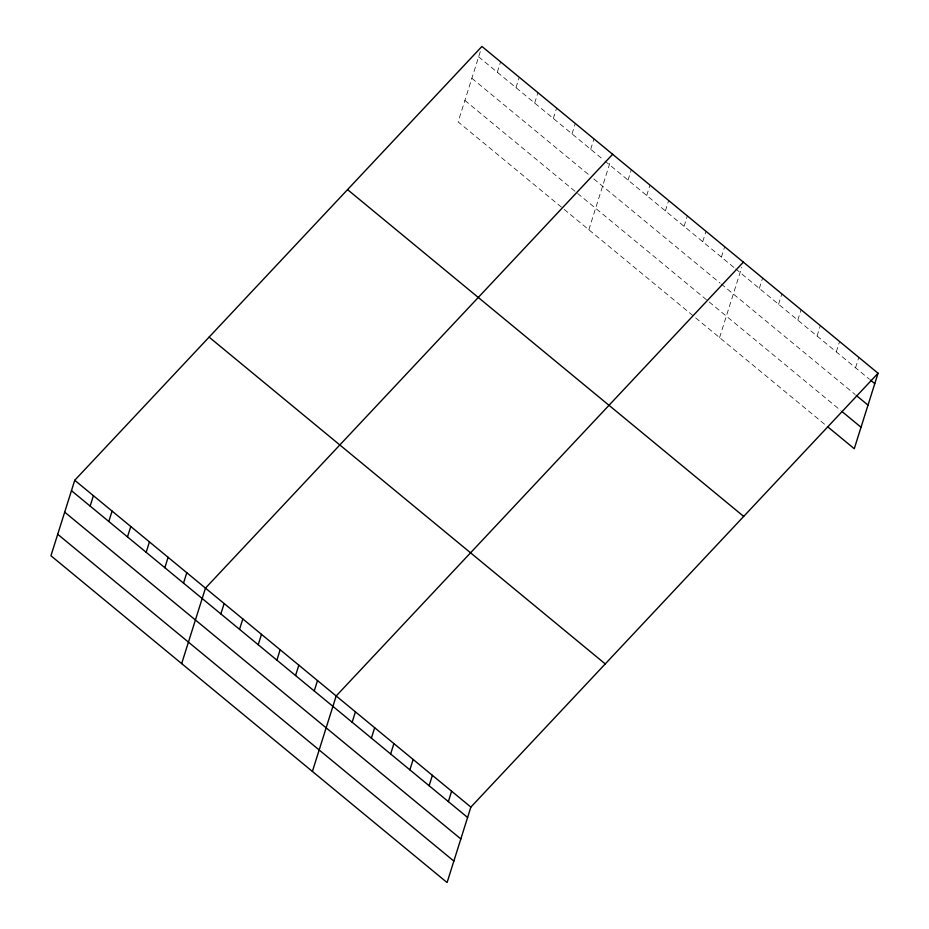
<?xml version="1.0" encoding="UTF-8"?>
<svg xmlns="http://www.w3.org/2000/svg" width="929" height="929" viewBox="0 0 929 929"><rect width="100%" height="100%" fill="white"/><g stroke="black" fill="none" stroke-linecap="round" stroke-linejoin="round"><path stroke-width="0.7" stroke-dasharray="4.64 3.48" d="M480.281 51.641L458.125 121.908L826.473 425.784M497.317 72.241L500.592 61.86M515.99 87.651L519.276 77.258M534.674 103.061L537.949 92.668M553.347 118.471L556.622 108.078M572.02 133.869L575.295 123.487M590.693 149.279L593.968 138.885M588.847 229.753L610.597 160.787M628.039 180.087L631.325 169.705M646.723 195.496L649.998 185.103M665.396 210.906L668.671 200.513M684.069 226.316L687.344 215.923M702.742 241.714L706.017 231.321M721.415 257.124L724.69 246.731M719.58 337.599L741.737 267.331M759.33 288.408L762.604 278.015M778.572 304.271L781.846 293.889M797.814 320.145L801.088 309.763M817.055 336.019L820.33 325.638M836.297 351.894L839.572 341.5M855.539 367.768L858.814 357.375M478.644 56.843L603.873 160.148M604.976 161.065L734.595 267.993M735.698 268.899L869.439 379.229M471.874 78.315L589.416 175.279M593.805 178.914L720.138 283.124M721.241 284.03L855.179 394.535M464.895 100.437L840.722 410.49"/><path stroke-width="1.39" d="M74.738 480.281L50.944 555.751L447.081 882.55L470.875 807.092L878.056 373.249L481.919 46.45L74.738 480.281L470.875 807.092M90.136 506.084L93.411 495.691M108.809 521.483L112.084 511.101M127.482 536.892L130.768 526.499M146.167 552.302L149.441 541.909M164.839 567.712L168.114 557.319M183.512 583.11L186.787 572.728M181.666 663.596L205.46 588.127L612.641 154.295M220.858 613.93L224.133 603.536M239.531 629.328L242.817 618.946M258.216 644.738L261.49 634.344M276.888 660.147L280.163 649.754M295.561 675.557L298.836 665.164M314.234 690.955L317.509 680.562M312.399 771.442L336.182 695.972L743.374 262.141M352.149 722.239L355.424 711.846M371.391 738.114L374.666 727.721M390.633 753.988L393.908 743.595M409.875 769.862L413.15 759.469M429.117 785.737L432.391 775.343M448.359 801.599L451.633 791.218M878.056 373.249L854.262 448.719L827.542 426.666M870.508 380.112L874.781 383.642M856.248 395.417L868.011 405.114M841.79 411.373L861.032 427.235M347.551 189.621L743.688 516.419M209.106 337.122L605.244 663.921M71.463 490.675L467.601 817.474M64.693 512.146L460.83 838.957M57.714 534.28L453.851 861.078"/></g></svg>
